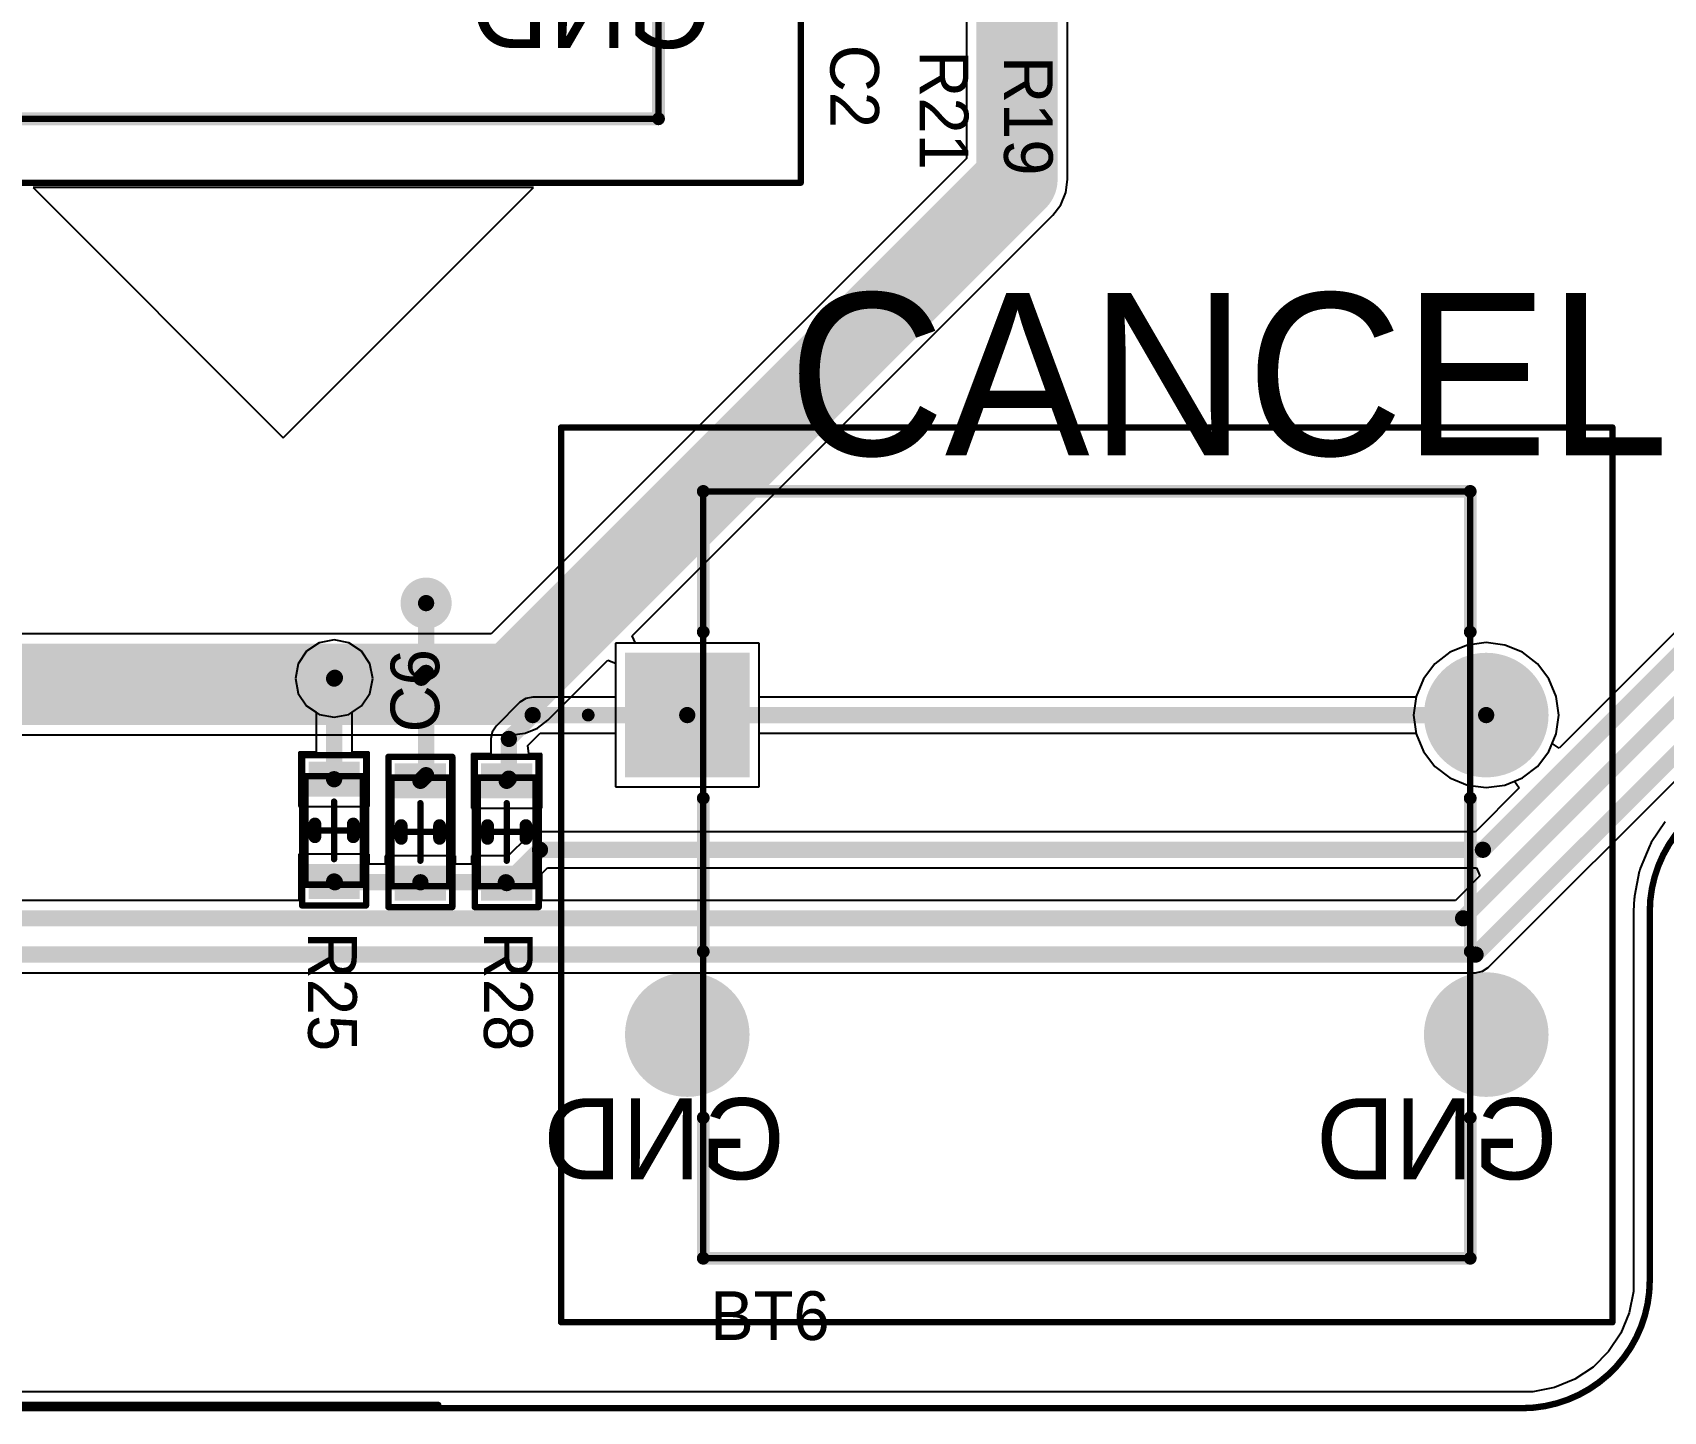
# Model space of a CAD drawing. Header units: millimetres. Extents: x 307 to 423, y 231 to 400.
# Drawn here: x 369.8 to 395.32, y 230.65 to 252.22 of the extents above; entities that cross this region are included whole.
import ezdxf

# ---------------------------------------------------------------- set-up
doc = ezdxf.new("R2010")
doc.units = ezdxf.units.MM
for name, color, linetype in [('BottomLayer', 5, 'Continuous'), ('BottomOverlay', 54, 'Continuous'), ('BottomSolder', 6, 'Continuous'), ('Mechanical1', 6, 'Continuous'), ('Mechanical15', 56, 'Continuous'), ('Mechanical20', 56, 'Continuous'), ('Mechanical8', 56, 'Continuous'), ('MidLayer1', 16, 'Continuous'), ('MidLayer2', 76, 'Continuous'), ('MultiLayer', 9, 'Continuous'), ('PadHoleLayer', 156, 'Continuous'), ('TopLayer', 1, 'Continuous'), ('TopOverlay', 2, 'Continuous'), ('TopPaste', 8, 'Continuous'), ('TopSolder', 216, 'Continuous'), ('ViaHoleLayer', 16, 'Continuous')]:
    doc.layers.add(name, color=color, linetype=linetype)

# ---------------------------------------------------------------- blocks, each defined once
blk = doc.blocks.new('CC_NM_0603_455')
at = {"layer": 'Mechanical15', "const_width": 0.1}
for points in [[(-1.175, -0.5), (-1.175, 0.5)], [(1.175, 0.5), (-1.175, 0.5)], [(1.175, -0.5), (1.175, 0.5)], [(0, -0.45), (0, 0.45)], [(0.45, 0), (-0.45, 0)], [(1.175, -0.5), (-1.175, -0.5)]]:
    blk.add_lwpolyline(points, dxfattribs=at)
at = {"layer": 'Mechanical15', "const_width": 0.05}
for points in [[(-1.2, 0.5, 1), (-1.15, 0.5, 1)], [(-1.2, 0.5, 1), (-1.15, 0.5, 1)], [(1.15, 0.5, 1), (1.2, 0.5, 1)], [(1.15, 0.5, 1), (1.2, 0.5, 1)], [(-0.025, 0.45, 1), (0.025, 0.45, 1)], [(-0.475, 0, 1), (-0.425, 0, 1)], [(0.425, 0, 1), (0.475, 0, 1)], [(-1.2, -0.5, 1), (-1.15, -0.5, 1)], [(-1.2, -0.5, 1), (-1.15, -0.5, 1)], [(-0.025, -0.45, 1), (0.025, -0.45, 1)], [(1.15, -0.5, 1), (1.2, -0.5, 1)], [(1.15, -0.5, 1), (1.2, -0.5, 1)]]:
    blk.add_lwpolyline(points, format="xyb", close=True, dxfattribs=at)
at = {"layer": 'Mechanical8', "const_width": 0.1}
for points in [[(-0.85, -0.45), (-0.85, 0.45)], [(0.85, 0.45), (-0.85, 0.45)], [(0.85, -0.45), (0.85, 0.45)], [(0.85, -0.45), (-0.85, -0.45)]]:
    blk.add_lwpolyline(points, dxfattribs=at)
at = {"layer": 'Mechanical8', "const_width": 0.05}
for points in [[(-0.875, 0.45, 1), (-0.825, 0.45, 1)], [(-0.875, 0.45, 1), (-0.825, 0.45, 1)], [(0.825, 0.45, 1), (0.875, 0.45, 1)], [(0.825, 0.45, 1), (0.875, 0.45, 1)], [(-0.875, -0.45, 1), (-0.825, -0.45, 1)], [(-0.875, -0.45, 1), (-0.825, -0.45, 1)], [(0.825, -0.45, 1), (0.875, -0.45, 1)], [(0.825, -0.45, 1), (0.875, -0.45, 1)]]:
    blk.add_lwpolyline(points, format="xyb", close=True, dxfattribs=at)
at = {"layer": 'TopLayer'}
for points in [[(-0.525, -0.4), (-0.525, 0.4), (-1.075, -0.4), (-1.075, 0.4)], [(1.075, -0.4), (1.075, 0.4), (0.525, -0.4), (0.525, 0.4)]]:
    blk.add_solid(points, dxfattribs=at)
at = {"layer": 'TopOverlay', "const_width": 0.2}
for points in [[(0.1, 0.3), (-0.1, 0.3)], [(0.1, -0.3), (-0.1, -0.3)]]:
    blk.add_lwpolyline(points, dxfattribs=at)
at = {"layer": 'TopOverlay', "const_width": 0.1}
for points in [[(-0.15, 0.3, 1), (-0.05, 0.3, 1)], [(0.05, 0.3, 1), (0.15, 0.3, 1)], [(-0.15, -0.3, 1), (-0.05, -0.3, 1)], [(0.05, -0.3, 1), (0.15, -0.3, 1)]]:
    blk.add_lwpolyline(points, format="xyb", close=True, dxfattribs=at)
at = {"layer": 'TopPaste'}
for points in [[(-0.525, -0.4), (-0.525, 0.4), (-1.075, -0.4), (-1.075, 0.4)], [(1.075, -0.4), (1.075, 0.4), (0.525, -0.4), (0.525, 0.4)]]:
    blk.add_solid(points, dxfattribs=at)
at = {"layer": 'TopSolder'}
for points in [[(-0.525, -0.4), (-0.525, 0.4), (-1.075, -0.4), (-1.075, 0.4)], [(1.075, -0.4), (1.075, 0.4), (0.525, -0.4), (0.525, 0.4)]]:
    blk.add_solid(points, dxfattribs=at)
blk = doc.blocks.new('CC_NM_0603_461')
at = {"layer": 'Mechanical15', "const_width": 0.1}
for points in [[(-1.175, -0.5), (-1.175, 0.5)], [(1.175, 0.5), (-1.175, 0.5)], [(1.175, -0.5), (1.175, 0.5)], [(0, -0.45), (0, 0.45)], [(0.45, 0), (-0.45, 0)], [(1.175, -0.5), (-1.175, -0.5)]]:
    blk.add_lwpolyline(points, dxfattribs=at)
at = {"layer": 'Mechanical15', "const_width": 0.05}
for points in [[(-1.2, 0.5, 1), (-1.15, 0.5, 1)], [(-1.2, 0.5, 1), (-1.15, 0.5, 1)], [(1.15, 0.5, 1), (1.2, 0.5, 1)], [(1.15, 0.5, 1), (1.2, 0.5, 1)], [(-0.025, 0.45, 1), (0.025, 0.45, 1)], [(-0.475, 0, 1), (-0.425, 0, 1)], [(0.425, 0, 1), (0.475, 0, 1)], [(-1.2, -0.5, 1), (-1.15, -0.5, 1)], [(-1.2, -0.5, 1), (-1.15, -0.5, 1)], [(-0.025, -0.45, 1), (0.025, -0.45, 1)], [(1.15, -0.5, 1), (1.2, -0.5, 1)], [(1.15, -0.5, 1), (1.2, -0.5, 1)]]:
    blk.add_lwpolyline(points, format="xyb", close=True, dxfattribs=at)
at = {"layer": 'Mechanical8', "const_width": 0.1}
for points in [[(-0.85, -0.45), (-0.85, 0.45)], [(0.85, 0.45), (-0.85, 0.45)], [(0.85, -0.45), (0.85, 0.45)], [(0.85, -0.45), (-0.85, -0.45)]]:
    blk.add_lwpolyline(points, dxfattribs=at)
at = {"layer": 'Mechanical8', "const_width": 0.05}
for points in [[(-0.875, 0.45, 1), (-0.825, 0.45, 1)], [(-0.875, 0.45, 1), (-0.825, 0.45, 1)], [(0.825, 0.45, 1), (0.875, 0.45, 1)], [(0.825, 0.45, 1), (0.875, 0.45, 1)], [(-0.875, -0.45, 1), (-0.825, -0.45, 1)], [(-0.875, -0.45, 1), (-0.825, -0.45, 1)], [(0.825, -0.45, 1), (0.875, -0.45, 1)], [(0.825, -0.45, 1), (0.875, -0.45, 1)]]:
    blk.add_lwpolyline(points, format="xyb", close=True, dxfattribs=at)
at = {"layer": 'TopLayer'}
for points in [[(-0.525, -0.4), (-0.525, 0.4), (-1.075, -0.4), (-1.075, 0.4)], [(1.075, -0.4), (1.075, 0.4), (0.525, -0.4), (0.525, 0.4)]]:
    blk.add_solid(points, dxfattribs=at)
at = {"layer": 'TopOverlay', "const_width": 0.2}
for points in [[(0.1, 0.3), (-0.1, 0.3)], [(0.1, -0.3), (-0.1, -0.3)]]:
    blk.add_lwpolyline(points, dxfattribs=at)
at = {"layer": 'TopOverlay', "const_width": 0.1}
for points in [[(-0.15, 0.3, 1), (-0.05, 0.3, 1)], [(0.05, 0.3, 1), (0.15, 0.3, 1)], [(-0.15, -0.3, 1), (-0.05, -0.3, 1)], [(0.05, -0.3, 1), (0.15, -0.3, 1)]]:
    blk.add_lwpolyline(points, format="xyb", close=True, dxfattribs=at)
at = {"layer": 'TopPaste'}
for points in [[(-0.525, -0.4), (-0.525, 0.4), (-1.075, -0.4), (-1.075, 0.4)], [(1.075, -0.4), (1.075, 0.4), (0.525, -0.4), (0.525, 0.4)]]:
    blk.add_solid(points, dxfattribs=at)
at = {"layer": 'TopSolder'}
for points in [[(-0.525, -0.4), (-0.525, 0.4), (-1.075, -0.4), (-1.075, 0.4)], [(1.075, -0.4), (1.075, 0.4), (0.525, -0.4), (0.525, 0.4)]]:
    blk.add_solid(points, dxfattribs=at)
blk = doc.blocks.new('CC_NM_0603_464')
at = {"layer": 'Mechanical15', "const_width": 0.1}
for points in [[(-1.175, 0.5), (1.175, 0.5)], [(-1.175, 0.5), (-1.175, -0.5)], [(1.175, 0.5), (1.175, -0.5)], [(0, 0.45), (0, -0.45)], [(-0.45, 0), (0.45, 0)], [(-1.175, -0.5), (1.175, -0.5)]]:
    blk.add_lwpolyline(points, dxfattribs=at)
at = {"layer": 'Mechanical15', "const_width": 0.05}
for points in [[(-1.2, 0.5, 1), (-1.15, 0.5, 1)], [(-1.2, 0.5, 1), (-1.15, 0.5, 1)], [(1.15, 0.5, 1), (1.2, 0.5, 1)], [(1.15, 0.5, 1), (1.2, 0.5, 1)], [(-0.025, 0.45, 1), (0.025, 0.45, 1)], [(-0.475, 0, 1), (-0.425, 0, 1)], [(0.425, 0, 1), (0.475, 0, 1)], [(-1.2, -0.5, 1), (-1.15, -0.5, 1)], [(-1.2, -0.5, 1), (-1.15, -0.5, 1)], [(-0.025, -0.45, 1), (0.025, -0.45, 1)], [(1.15, -0.5, 1), (1.2, -0.5, 1)], [(1.15, -0.5, 1), (1.2, -0.5, 1)]]:
    blk.add_lwpolyline(points, format="xyb", close=True, dxfattribs=at)
at = {"layer": 'Mechanical8', "const_width": 0.1}
for points in [[(-0.85, 0.45), (0.85, 0.45)], [(-0.85, 0.45), (-0.85, -0.45)], [(0.85, 0.45), (0.85, -0.45)], [(-0.85, -0.45), (0.85, -0.45)]]:
    blk.add_lwpolyline(points, dxfattribs=at)
at = {"layer": 'Mechanical8', "const_width": 0.05}
for points in [[(-0.875, 0.45, 1), (-0.825, 0.45, 1)], [(-0.875, 0.45, 1), (-0.825, 0.45, 1)], [(0.825, 0.45, 1), (0.875, 0.45, 1)], [(0.825, 0.45, 1), (0.875, 0.45, 1)], [(-0.875, -0.45, 1), (-0.825, -0.45, 1)], [(-0.875, -0.45, 1), (-0.825, -0.45, 1)], [(0.825, -0.45, 1), (0.875, -0.45, 1)], [(0.825, -0.45, 1), (0.875, -0.45, 1)]]:
    blk.add_lwpolyline(points, format="xyb", close=True, dxfattribs=at)
at = {"layer": 'TopLayer'}
for points in [[(-0.525, -0.4), (-0.525, 0.4), (-1.075, -0.4), (-1.075, 0.4)], [(1.075, -0.4), (1.075, 0.4), (0.525, -0.4), (0.525, 0.4)]]:
    blk.add_solid(points, dxfattribs=at)
at = {"layer": 'TopOverlay', "const_width": 0.2}
for points in [[(-0.1, 0.3), (0.1, 0.3)], [(-0.1, -0.3), (0.1, -0.3)]]:
    blk.add_lwpolyline(points, dxfattribs=at)
at = {"layer": 'TopOverlay', "const_width": 0.1}
for points in [[(-0.15, 0.3, 1), (-0.05, 0.3, 1)], [(0.05, 0.3, 1), (0.15, 0.3, 1)], [(-0.15, -0.3, 1), (-0.05, -0.3, 1)], [(0.05, -0.3, 1), (0.15, -0.3, 1)]]:
    blk.add_lwpolyline(points, format="xyb", close=True, dxfattribs=at)
at = {"layer": 'TopPaste'}
for points in [[(-0.525, -0.4), (-0.525, 0.4), (-1.075, -0.4), (-1.075, 0.4)], [(1.075, -0.4), (1.075, 0.4), (0.525, -0.4), (0.525, 0.4)]]:
    blk.add_solid(points, dxfattribs=at)
at = {"layer": 'TopSolder'}
for points in [[(-0.525, -0.4), (-0.525, 0.4), (-1.075, -0.4), (-1.075, 0.4)], [(1.075, -0.4), (1.075, 0.4), (0.525, -0.4), (0.525, 0.4)]]:
    blk.add_solid(points, dxfattribs=at)
blk = doc.blocks.new('TS14121260BK260SCRD_475')
at = {"layer": 'BottomLayer', "const_width": 0.975}
for points in [[(12.013, 0, 1), (12.988, 0, 1)], [(-0.487, -5, 1), (0.487, -5, 1)], [(12.013, -5, 1), (12.988, -5, 1)]]:
    blk.add_lwpolyline(points, format="xyb", close=True, dxfattribs=at)
at = {"layer": 'BottomLayer'}
blk.add_solid([(-0.975, -0.975), (0.975, -0.975), (-0.975, 0.975), (0.975, 0.975)], dxfattribs=at)
at = {"layer": 'BottomSolder', "const_width": 0.975}
for points in [[(12.013, 0, 1), (12.988, 0, 1)], [(-0.487, -5, 1), (0.487, -5, 1)], [(12.013, -5, 1), (12.988, -5, 1)]]:
    blk.add_lwpolyline(points, format="xyb", close=True, dxfattribs=at)
at = {"layer": 'BottomSolder'}
blk.add_solid([(-0.975, -0.975), (0.975, -0.975), (-0.975, 0.975), (0.975, 0.975)], dxfattribs=at)
at = {"layer": 'Mechanical15', "const_width": 0.1}
for points in [[(0.25, -8.5), (0.25, 3.5)], [(0.25, 3.5), (12.25, 3.5)], [(12.25, -8.5), (12.25, 3.5)], [(0.25, -8.5), (12.25, -8.5)]]:
    blk.add_lwpolyline(points, dxfattribs=at)
at = {"layer": 'Mechanical15', "const_width": 0.05}
for points in [[(0.225, 3.5, 1), (0.275, 3.5, 1)], [(0.225, 3.5, 1), (0.275, 3.5, 1)], [(12.225, 3.5, 1), (12.275, 3.5, 1)], [(12.225, 3.5, 1), (12.275, 3.5, 1)], [(0.225, -8.5, 1), (0.275, -8.5, 1)], [(0.225, -8.5, 1), (0.275, -8.5, 1)], [(12.225, -8.5, 1), (12.275, -8.5, 1)], [(12.225, -8.5, 1), (12.275, -8.5, 1)]]:
    blk.add_lwpolyline(points, format="xyb", close=True, dxfattribs=at)
at = {"layer": 'Mechanical20', "const_width": 0.1}
for points in [[(-1.975, -9.5), (-1.975, 4.5)], [(-1.975, 4.5), (14.475, 4.5)], [(14.475, -9.5), (14.475, 4.5)], [(-1.975, -9.5), (14.475, -9.5)]]:
    blk.add_lwpolyline(points, dxfattribs=at)
at = {"layer": 'Mechanical20', "const_width": 0.05}
for points in [[(-2, 4.5, 1), (-1.95, 4.5, 1)], [(-2, 4.5, 1), (-1.95, 4.5, 1)], [(14.45, 4.5, 1), (14.5, 4.5, 1)], [(14.45, 4.5, 1), (14.5, 4.5, 1)], [(-2, -9.5, 1), (-1.95, -9.5, 1)], [(-2, -9.5, 1), (-1.95, -9.5, 1)], [(14.45, -9.5, 1), (14.5, -9.5, 1)], [(14.45, -9.5, 1), (14.5, -9.5, 1)]]:
    blk.add_lwpolyline(points, format="xyb", close=True, dxfattribs=at)
at = {"layer": 'MidLayer1', "const_width": 0.975}
for points in [[(12.013, 0, 1), (12.988, 0, 1)], [(-0.487, -5, 1), (0.487, -5, 1)], [(12.013, -5, 1), (12.988, -5, 1)]]:
    blk.add_lwpolyline(points, format="xyb", close=True, dxfattribs=at)
at = {"layer": 'MidLayer1'}
blk.add_solid([(-0.975, -0.975), (0.975, -0.975), (-0.975, 0.975), (0.975, 0.975)], dxfattribs=at)
at = {"layer": 'MidLayer2', "const_width": 0.975}
for points in [[(12.013, 0, 1), (12.988, 0, 1)], [(-0.487, -5, 1), (0.487, -5, 1)], [(12.013, -5, 1), (12.988, -5, 1)]]:
    blk.add_lwpolyline(points, format="xyb", close=True, dxfattribs=at)
at = {"layer": 'MidLayer2'}
blk.add_solid([(-0.975, -0.975), (0.975, -0.975), (-0.975, 0.975), (0.975, 0.975)], dxfattribs=at)
at = {"layer": 'MultiLayer', "const_width": 0.975}
for points in [[(12.013, 0, 1), (12.988, 0, 1)], [(-0.487, -5, 1), (0.487, -5, 1)], [(12.013, -5, 1), (12.988, -5, 1)]]:
    blk.add_lwpolyline(points, format="xyb", close=True, dxfattribs=at)
at = {"layer": 'MultiLayer'}
blk.add_solid([(-0.975, -0.975), (0.975, -0.975), (-0.975, 0.975), (0.975, 0.975)], dxfattribs=at)
at = {"layer": 'PadHoleLayer', "const_width": 0.65}
for points in [[(-0.325, 0, 1), (0.325, 0, 1)], [(12.175, 0, 1), (12.825, 0, 1)], [(-0.325, -5, 1), (0.325, -5, 1)], [(12.175, -5, 1), (12.825, -5, 1)]]:
    blk.add_lwpolyline(points, format="xyb", close=True, dxfattribs=at)
at = {"layer": 'TopLayer', "const_width": 0.975}
for points in [[(12.013, 0, 1), (12.988, 0, 1)], [(-0.487, -5, 1), (0.487, -5, 1)], [(12.013, -5, 1), (12.988, -5, 1)]]:
    blk.add_lwpolyline(points, format="xyb", close=True, dxfattribs=at)
at = {"layer": 'TopLayer'}
blk.add_solid([(-0.975, -0.975), (0.975, -0.975), (-0.975, 0.975), (0.975, 0.975)], dxfattribs=at)
at = {"layer": 'TopOverlay', "const_width": 0.2}
for points in [[(0.25, 1.3), (0.25, 3.5)], [(0.25, 3.5), (12.25, 3.5)], [(12.25, 1.3), (12.25, 3.5)], [(0.25, -3.7), (0.25, -1.3)], [(12.25, -3.7), (12.25, -1.3)], [(0.25, -8.5), (0.25, -6.3)], [(12.25, -8.5), (12.25, -6.3)], [(0.25, -8.5), (12.25, -8.5)]]:
    blk.add_lwpolyline(points, dxfattribs=at)
at = {"layer": 'TopOverlay'}
for points, const_width in [([(0.2, 3.5, 1), (0.3, 3.5, 1)], 0.1), ([(0.2, 3.5, 1), (0.3, 3.5, 1)], 0.1), ([(12.2, 3.5, 1), (12.3, 3.5, 1)], 0.1), ([(12.2, 3.5, 1), (12.3, 3.5, 1)], 0.1), ([(0.2, 1.3, 1), (0.3, 1.3, 1)], 0.1), ([(12.2, 1.3, 1), (12.3, 1.3, 1)], 0.1), ([(-1.625, 0, 1), (-1.575, 0, 1)], 0.05), ([(-1.625, 0, 1), (-1.575, 0, 1)], 0.05), ([(-1.525, 0, 1), (-1.475, 0, 1)], 0.05), ([(-1.525, 0, 1), (-1.475, 0, 1)], 0.05), ([(0.2, -1.3, 1), (0.3, -1.3, 1)], 0.1), ([(12.2, -1.3, 1), (12.3, -1.3, 1)], 0.1), ([(0.2, -3.7, 1), (0.3, -3.7, 1)], 0.1), ([(12.2, -3.7, 1), (12.3, -3.7, 1)], 0.1), ([(0.2, -6.3, 1), (0.3, -6.3, 1)], 0.1), ([(12.2, -6.3, 1), (12.3, -6.3, 1)], 0.1), ([(0.2, -8.5, 1), (0.3, -8.5, 1)], 0.1), ([(0.2, -8.5, 1), (0.3, -8.5, 1)], 0.1), ([(12.2, -8.5, 1), (12.3, -8.5, 1)], 0.1), ([(12.2, -8.5, 1), (12.3, -8.5, 1)], 0.1)]:
    blk.add_lwpolyline(points, format="xyb", close=True, dxfattribs=dict(at, const_width=const_width))
at = {"layer": 'TopOverlay', "const_width": 0.1}
for points in [[(-1.6, 0, -1), (-1.5, 0)], [(-1.5, 0, -1), (-1.6, 0)]]:
    blk.add_lwpolyline(points, format="xyb", dxfattribs=at)
at = {"layer": 'TopSolder', "const_width": 0.975}
for points in [[(12.013, 0, 1), (12.988, 0, 1)], [(-0.487, -5, 1), (0.487, -5, 1)], [(12.013, -5, 1), (12.988, -5, 1)]]:
    blk.add_lwpolyline(points, format="xyb", close=True, dxfattribs=at)
at = {"layer": 'TopSolder'}
blk.add_solid([(-0.975, -0.975), (0.975, -0.975), (-0.975, 0.975), (0.975, 0.975)], dxfattribs=at)
blk = doc.blocks.new('TS14121260BK260SCRD_479')
at = {"layer": 'BottomLayer', "const_width": 0.975}
for points in [[(12.013, 0, 1), (12.988, 0, 1)], [(-0.487, -5, 1), (0.487, -5, 1)], [(12.013, -5, 1), (12.988, -5, 1)]]:
    blk.add_lwpolyline(points, format="xyb", close=True, dxfattribs=at)
at = {"layer": 'BottomLayer'}
blk.add_solid([(-0.975, -0.975), (0.975, -0.975), (-0.975, 0.975), (0.975, 0.975)], dxfattribs=at)
at = {"layer": 'BottomSolder', "const_width": 0.975}
for points in [[(12.013, 0, 1), (12.988, 0, 1)], [(-0.487, -5, 1), (0.487, -5, 1)], [(12.013, -5, 1), (12.988, -5, 1)]]:
    blk.add_lwpolyline(points, format="xyb", close=True, dxfattribs=at)
at = {"layer": 'BottomSolder'}
blk.add_solid([(-0.975, -0.975), (0.975, -0.975), (-0.975, 0.975), (0.975, 0.975)], dxfattribs=at)
at = {"layer": 'Mechanical15', "const_width": 0.1}
for points in [[(0.25, -8.5), (0.25, 3.5)], [(0.25, 3.5), (12.25, 3.5)], [(12.25, -8.5), (12.25, 3.5)], [(0.25, -8.5), (12.25, -8.5)]]:
    blk.add_lwpolyline(points, dxfattribs=at)
at = {"layer": 'Mechanical15', "const_width": 0.05}
for points in [[(0.225, 3.5, 1), (0.275, 3.5, 1)], [(0.225, 3.5, 1), (0.275, 3.5, 1)], [(12.225, 3.5, 1), (12.275, 3.5, 1)], [(12.225, 3.5, 1), (12.275, 3.5, 1)], [(0.225, -8.5, 1), (0.275, -8.5, 1)], [(0.225, -8.5, 1), (0.275, -8.5, 1)], [(12.225, -8.5, 1), (12.275, -8.5, 1)], [(12.225, -8.5, 1), (12.275, -8.5, 1)]]:
    blk.add_lwpolyline(points, format="xyb", close=True, dxfattribs=at)
at = {"layer": 'Mechanical20', "const_width": 0.1}
for points in [[(-1.975, -9.5), (-1.975, 4.5)], [(-1.975, 4.5), (14.475, 4.5)], [(14.475, -9.5), (14.475, 4.5)], [(-1.975, -9.5), (14.475, -9.5)]]:
    blk.add_lwpolyline(points, dxfattribs=at)
at = {"layer": 'Mechanical20', "const_width": 0.05}
for points in [[(-2, 4.5, 1), (-1.95, 4.5, 1)], [(-2, 4.5, 1), (-1.95, 4.5, 1)], [(14.45, 4.5, 1), (14.5, 4.5, 1)], [(14.45, 4.5, 1), (14.5, 4.5, 1)], [(-2, -9.5, 1), (-1.95, -9.5, 1)], [(-2, -9.5, 1), (-1.95, -9.5, 1)], [(14.45, -9.5, 1), (14.5, -9.5, 1)], [(14.45, -9.5, 1), (14.5, -9.5, 1)]]:
    blk.add_lwpolyline(points, format="xyb", close=True, dxfattribs=at)
at = {"layer": 'MidLayer1', "const_width": 0.975}
for points in [[(12.013, 0, 1), (12.988, 0, 1)], [(-0.487, -5, 1), (0.487, -5, 1)], [(12.013, -5, 1), (12.988, -5, 1)]]:
    blk.add_lwpolyline(points, format="xyb", close=True, dxfattribs=at)
at = {"layer": 'MidLayer1'}
blk.add_solid([(-0.975, -0.975), (0.975, -0.975), (-0.975, 0.975), (0.975, 0.975)], dxfattribs=at)
at = {"layer": 'MidLayer2', "const_width": 0.975}
for points in [[(12.013, 0, 1), (12.988, 0, 1)], [(-0.487, -5, 1), (0.487, -5, 1)], [(12.013, -5, 1), (12.988, -5, 1)]]:
    blk.add_lwpolyline(points, format="xyb", close=True, dxfattribs=at)
at = {"layer": 'MidLayer2'}
blk.add_solid([(-0.975, -0.975), (0.975, -0.975), (-0.975, 0.975), (0.975, 0.975)], dxfattribs=at)
at = {"layer": 'MultiLayer', "const_width": 0.975}
for points in [[(12.013, 0, 1), (12.988, 0, 1)], [(-0.487, -5, 1), (0.487, -5, 1)], [(12.013, -5, 1), (12.988, -5, 1)]]:
    blk.add_lwpolyline(points, format="xyb", close=True, dxfattribs=at)
at = {"layer": 'MultiLayer'}
blk.add_solid([(-0.975, -0.975), (0.975, -0.975), (-0.975, 0.975), (0.975, 0.975)], dxfattribs=at)
at = {"layer": 'PadHoleLayer', "const_width": 0.65}
for points in [[(-0.325, 0, 1), (0.325, 0, 1)], [(12.175, 0, 1), (12.825, 0, 1)], [(-0.325, -5, 1), (0.325, -5, 1)], [(12.175, -5, 1), (12.825, -5, 1)]]:
    blk.add_lwpolyline(points, format="xyb", close=True, dxfattribs=at)
at = {"layer": 'TopLayer', "const_width": 0.975}
for points in [[(12.013, 0, 1), (12.988, 0, 1)], [(-0.487, -5, 1), (0.487, -5, 1)], [(12.013, -5, 1), (12.988, -5, 1)]]:
    blk.add_lwpolyline(points, format="xyb", close=True, dxfattribs=at)
at = {"layer": 'TopLayer'}
blk.add_solid([(-0.975, -0.975), (0.975, -0.975), (-0.975, 0.975), (0.975, 0.975)], dxfattribs=at)
at = {"layer": 'TopOverlay', "const_width": 0.2}
for points in [[(0.25, 1.3), (0.25, 3.5)], [(0.25, 3.5), (12.25, 3.5)], [(12.25, 1.3), (12.25, 3.5)], [(0.25, -3.7), (0.25, -1.3)], [(12.25, -3.7), (12.25, -1.3)], [(0.25, -8.5), (0.25, -6.3)], [(12.25, -8.5), (12.25, -6.3)], [(0.25, -8.5), (12.25, -8.5)]]:
    blk.add_lwpolyline(points, dxfattribs=at)
at = {"layer": 'TopOverlay'}
for points, const_width in [([(0.2, 3.5, 1), (0.3, 3.5, 1)], 0.1), ([(0.2, 3.5, 1), (0.3, 3.5, 1)], 0.1), ([(12.2, 3.5, 1), (12.3, 3.5, 1)], 0.1), ([(12.2, 3.5, 1), (12.3, 3.5, 1)], 0.1), ([(0.2, 1.3, 1), (0.3, 1.3, 1)], 0.1), ([(12.2, 1.3, 1), (12.3, 1.3, 1)], 0.1), ([(-1.625, 0, 1), (-1.575, 0, 1)], 0.05), ([(-1.625, 0, 1), (-1.575, 0, 1)], 0.05), ([(-1.525, 0, 1), (-1.475, 0, 1)], 0.05), ([(-1.525, 0, 1), (-1.475, 0, 1)], 0.05), ([(0.2, -1.3, 1), (0.3, -1.3, 1)], 0.1), ([(12.2, -1.3, 1), (12.3, -1.3, 1)], 0.1), ([(0.2, -3.7, 1), (0.3, -3.7, 1)], 0.1), ([(12.2, -3.7, 1), (12.3, -3.7, 1)], 0.1), ([(0.2, -6.3, 1), (0.3, -6.3, 1)], 0.1), ([(12.2, -6.3, 1), (12.3, -6.3, 1)], 0.1), ([(0.2, -8.5, 1), (0.3, -8.5, 1)], 0.1), ([(0.2, -8.5, 1), (0.3, -8.5, 1)], 0.1), ([(12.2, -8.5, 1), (12.3, -8.5, 1)], 0.1), ([(12.2, -8.5, 1), (12.3, -8.5, 1)], 0.1)]:
    blk.add_lwpolyline(points, format="xyb", close=True, dxfattribs=dict(at, const_width=const_width))
at = {"layer": 'TopOverlay', "const_width": 0.1}
for points in [[(-1.6, 0, -1), (-1.5, 0)], [(-1.5, 0, -1), (-1.6, 0)]]:
    blk.add_lwpolyline(points, format="xyb", dxfattribs=at)
at = {"layer": 'TopSolder', "const_width": 0.975}
for points in [[(12.013, 0, 1), (12.988, 0, 1)], [(-0.487, -5, 1), (0.487, -5, 1)], [(12.013, -5, 1), (12.988, -5, 1)]]:
    blk.add_lwpolyline(points, format="xyb", close=True, dxfattribs=at)
at = {"layer": 'TopSolder'}
blk.add_solid([(-0.975, -0.975), (0.975, -0.975), (-0.975, 0.975), (0.975, 0.975)], dxfattribs=at)

msp = doc.modelspace()

# ---------------------------------------------------------------- linework, layer by layer
at = {"layer": 'BottomLayer'}
for p, q in [((384.412, 257.769), (384.412, 250.252)), ((385.996, 249.924), (385.996, 257.441)), ((384.412, 250.252), (376.977, 242.816)), ((385.969, 249.719), (385.996, 249.924)), ((385.89, 249.528), (385.969, 249.719)), ((379.184, 242.784), (385.764, 249.364)), ((385.764, 249.364), (385.89, 249.528)), ((376.977, 242.816), (366.685, 242.816)), ((379.233, 242.667), (379.184, 242.784)), ((381.17, 242.667), (379.233, 242.667)), ((381.17, 240.417), (381.17, 242.667)), ((392.545, 242.677), (392.251, 242.638)), ((392.838, 242.638), (392.545, 242.677)), ((377.865, 241.465), (378.802, 242.402)), ((378.802, 242.402), (378.92, 242.354)), ((391.977, 242.524), (391.742, 242.344)), ((392.251, 242.638), (391.977, 242.524)), ((393.112, 242.524), (392.838, 242.638)), ((393.347, 242.344), (393.112, 242.524)), ((378.92, 242.354), (378.92, 240.417)), ((391.742, 242.344), (391.562, 242.109)), ((393.527, 242.109), (393.347, 242.344)), ((391.562, 242.109), (391.449, 241.835)), ((393.641, 241.835), (393.527, 242.109)), ((391.449, 241.835), (391.41, 241.542)), ((393.679, 241.542), (393.641, 241.835)), ((377.701, 241.339), (377.865, 241.465)), ((391.41, 241.542), (391.449, 241.248)), ((393.641, 241.248), (393.679, 241.542)), ((366.357, 241.233), (377.305, 241.233)), ((377.305, 241.233), (377.51, 241.26)), ((377.51, 241.26), (377.701, 241.339)), ((391.449, 241.248), (391.562, 240.974)), ((393.527, 240.974), (393.641, 241.248)), ((391.562, 240.974), (391.742, 240.739)), ((393.347, 240.739), (393.527, 240.974)), ((391.742, 240.739), (391.977, 240.559)), ((393.112, 240.559), (393.347, 240.739)), ((378.92, 240.417), (381.17, 240.417)), ((391.977, 240.559), (392.251, 240.446)), ((392.251, 240.446), (392.545, 240.407)), ((392.545, 240.407), (392.838, 240.446)), ((392.838, 240.446), (393.112, 240.559)), ((395.346, 239.873), (395.128, 239.547)), ((395.104, 239.503), (394.954, 239.141)), ((395.118, 239.524), (395.104, 239.503)), ((395.128, 239.547), (395.118, 239.524)), ((394.94, 239.093), (394.863, 238.709)), ((394.949, 239.116), (394.94, 239.093)), ((394.954, 239.141), (394.949, 239.116)), ((394.859, 238.671), (394.849, 238.475)), ((394.863, 238.69), (394.859, 238.671)), ((394.863, 238.709), (394.863, 238.69)), ((394.849, 238.475), (394.85, 238.469)), ((394.85, 238.469), (394.849, 238.463)), ((394.849, 238.463), (394.849, 232.696)), ((394.849, 232.524), (394.782, 232.187)), ((394.849, 232.696), (394.849, 232.524)), ((394.782, 232.187), (394.65, 231.869)), ((394.65, 231.869), (394.459, 231.583)), ((394.459, 231.583), (394.216, 231.34)), ((394.216, 231.34), (393.93, 231.149)), ((376.269, 230.951), (340.728, 230.951)), ((393.104, 230.951), (376.269, 230.951)), ((393.275, 230.951), (393.104, 230.951)), ((393.613, 231.018), (393.275, 230.951)), ((393.93, 231.149), (393.613, 231.018))]:
    msp.add_line(p, q, dxfattribs=at)
at = {"layer": 'BottomLayer', "const_width": 1.27}
for points in [[(385.204, 249.924), (385.204, 257.769)], [(377.305, 242.024), (385.204, 249.924)], [(366.357, 242.024), (377.305, 242.024)]]:
    msp.add_lwpolyline(points, dxfattribs=at)
at = {"layer": 'BottomLayer'}
for points, const_width in [([(384.887, 249.924, 1), (385.522, 249.924, 1)], 0.635), ([(384.887, 249.924, 1), (385.522, 249.924, 1)], 0.635), ([(375.759, 243.294, 1), (376.159, 243.294, 1)], 0.4), ([(376.987, 242.024, 1), (377.622, 242.024, 1)], 0.635), ([(376.987, 242.024, 1), (377.622, 242.024, 1)], 0.635), ([(374.297, 242.113, 1), (374.741, 242.113, 1)], 0.445)]:
    msp.add_lwpolyline(points, format="xyb", close=True, dxfattribs=dict(at, const_width=const_width))
at = {"layer": 'Mechanical1', "const_width": 0.1}
for points in [[(395.104, 238.463, -0.414214), (397.104, 240.463)], [(395.104, 232.696, -0.414214), (393.104, 230.696)]]:
    msp.add_lwpolyline(points, format="xyb", dxfattribs=at)
for points in [[(395.104, 232.696), (395.104, 238.463)], [(340.78, 230.747), (376.148, 230.747)], [(340.9, 230.696), (376.269, 230.696)], [(376.269, 230.696), (393.104, 230.696)]]:
    msp.add_lwpolyline(points, dxfattribs=at)
at = {"layer": 'Mechanical1', "const_width": 0.05}
for points in [[(395.079, 238.463, 1), (395.129, 238.463, 1)], [(395.079, 238.463, 1), (395.129, 238.463, 1)], [(395.079, 232.696, 1), (395.129, 232.696, 1)], [(395.079, 232.696, 1), (395.129, 232.696, 1)], [(376.123, 230.747, 1), (376.173, 230.747, 1)], [(376.244, 230.696, 1), (376.294, 230.696, 1)], [(376.244, 230.696, 1), (376.294, 230.696, 1)], [(393.079, 230.696, 1), (393.129, 230.696, 1)], [(393.079, 230.696, 1), (393.129, 230.696, 1)]]:
    msp.add_lwpolyline(points, format="xyb", close=True, dxfattribs=at)
at = {"layer": 'MidLayer1'}
for p, q in [((374.287, 242.673), (374.09, 242.542)), ((374.519, 242.719), (374.287, 242.673)), ((374.751, 242.673), (374.519, 242.719)), ((374.948, 242.542), (374.751, 242.673)), ((381.17, 242.667), (378.92, 242.667)), ((378.92, 242.667), (378.92, 240.417)), ((381.17, 240.417), (381.17, 242.667)), ((392.545, 242.677), (392.251, 242.638)), ((392.838, 242.638), (392.545, 242.677)), ((374.09, 242.542), (373.959, 242.345)), ((375.079, 242.345), (374.948, 242.542)), ((391.977, 242.524), (391.742, 242.344)), ((392.251, 242.638), (391.977, 242.524)), ((393.112, 242.524), (392.838, 242.638)), ((393.347, 242.344), (393.112, 242.524)), ((373.959, 242.345), (373.913, 242.113)), ((375.125, 242.113), (375.079, 242.345)), ((391.742, 242.344), (391.562, 242.109)), ((393.527, 242.109), (393.347, 242.344)), ((373.913, 242.113), (373.959, 241.881)), ((375.079, 241.881), (375.125, 242.113)), ((391.562, 242.109), (391.449, 241.835)), ((393.641, 241.835), (393.527, 242.109)), ((373.959, 241.881), (374.09, 241.685)), ((374.09, 241.685), (374.287, 241.553)), ((374.751, 241.553), (374.948, 241.685)), ((374.948, 241.685), (375.079, 241.881)), ((391.449, 241.835), (391.41, 241.542)), ((393.679, 241.542), (393.641, 241.835)), ((374.287, 241.553), (374.519, 241.507)), ((374.519, 241.507), (374.751, 241.553)), ((391.41, 241.542), (391.449, 241.248)), ((393.641, 241.248), (393.679, 241.542)), ((391.449, 241.248), (391.562, 240.974)), ((393.527, 240.974), (393.641, 241.248)), ((391.562, 240.974), (391.742, 240.739)), ((393.347, 240.739), (393.527, 240.974)), ((391.742, 240.739), (391.977, 240.559)), ((393.112, 240.559), (393.347, 240.739)), ((378.92, 240.417), (381.17, 240.417)), ((391.977, 240.559), (392.251, 240.446)), ((392.251, 240.446), (392.545, 240.407)), ((392.545, 240.407), (392.838, 240.446)), ((392.838, 240.446), (393.112, 240.559)), ((395.346, 239.873), (395.128, 239.547)), ((395.104, 239.503), (394.954, 239.141)), ((395.118, 239.524), (395.104, 239.503)), ((395.128, 239.547), (395.118, 239.524)), ((394.94, 239.093), (394.863, 238.709)), ((394.949, 239.116), (394.94, 239.093)), ((394.954, 239.141), (394.949, 239.116)), ((394.859, 238.671), (394.849, 238.475)), ((394.863, 238.69), (394.859, 238.671)), ((394.863, 238.709), (394.863, 238.69)), ((394.849, 238.475), (394.85, 238.469)), ((394.85, 238.469), (394.849, 238.463)), ((394.849, 238.463), (394.849, 232.696)), ((394.849, 232.524), (394.782, 232.187)), ((394.849, 232.696), (394.849, 232.524)), ((394.782, 232.187), (394.65, 231.869)), ((394.65, 231.869), (394.459, 231.583)), ((394.459, 231.583), (394.216, 231.34)), ((394.216, 231.34), (393.93, 231.149)), ((376.269, 230.951), (340.728, 230.951)), ((393.104, 230.951), (376.269, 230.951)), ((393.275, 230.951), (393.104, 230.951)), ((393.613, 231.018), (393.275, 230.951)), ((393.93, 231.149), (393.613, 231.018))]:
    msp.add_line(p, q, dxfattribs=at)
for points, const_width in [([(375.759, 243.294, 1), (376.159, 243.294, 1)], 0.4), ([(374.297, 242.113, 1), (374.741, 242.113, 1)], 0.445)]:
    msp.add_lwpolyline(points, format="xyb", close=True, dxfattribs=dict(at, const_width=const_width))
at = {"layer": 'MidLayer2'}
for points, const_width in [([(375.759, 243.294, 1), (376.159, 243.294, 1)], 0.4), ([(374.297, 242.113, 1), (374.741, 242.113, 1)], 0.445)]:
    msp.add_lwpolyline(points, format="xyb", close=True, dxfattribs=dict(at, const_width=const_width))
at = {"layer": 'MultiLayer'}
for points, const_width in [([(375.759, 243.294, 1), (376.159, 243.294, 1)], 0.4), ([(374.297, 242.113, 1), (374.741, 242.113, 1)], 0.445)]:
    msp.add_lwpolyline(points, format="xyb", close=True, dxfattribs=dict(at, const_width=const_width))
at = {"layer": 'TopLayer'}
for p, q in [((396.257, 243.596), (393.686, 241.025)), ((374.287, 242.673), (374.09, 242.542)), ((374.519, 242.719), (374.287, 242.673)), ((374.751, 242.673), (374.519, 242.719)), ((374.948, 242.542), (374.751, 242.673)), ((381.17, 242.667), (378.92, 242.667)), ((378.92, 242.667), (378.92, 241.824)), ((381.17, 241.824), (381.17, 242.667)), ((392.545, 242.677), (392.251, 242.638)), ((392.838, 242.638), (392.545, 242.677)), ((374.09, 242.542), (373.959, 242.345)), ((375.079, 242.345), (374.948, 242.542)), ((391.977, 242.524), (391.742, 242.344)), ((392.251, 242.638), (391.977, 242.524)), ((393.112, 242.524), (392.838, 242.638)), ((393.347, 242.344), (393.112, 242.524)), ((373.959, 242.345), (373.913, 242.113)), ((375.125, 242.113), (375.079, 242.345)), ((391.742, 242.344), (391.562, 242.109)), ((393.527, 242.109), (393.347, 242.344)), ((373.913, 242.113), (373.959, 241.881)), ((375.079, 241.881), (375.125, 242.113)), ((391.562, 242.109), (391.449, 241.835)), ((392.578, 237.594), (396.929, 241.945)), ((393.641, 241.835), (393.527, 242.109)), ((373.959, 241.881), (374.09, 241.685)), ((374.09, 241.685), (374.237, 241.587)), ((374.801, 241.587), (374.948, 241.685)), ((374.948, 241.685), (375.079, 241.881)), ((377.427, 241.742), (377.054, 241.369)), ((377.519, 241.803), (377.427, 241.742)), ((377.427, 241.742), (377.427, 241.742)), ((377.627, 241.824), (377.519, 241.803)), ((378.92, 241.824), (377.627, 241.824)), ((377.627, 241.824), (377.627, 241.824)), ((391.447, 241.824), (381.17, 241.824)), ((391.449, 241.835), (391.447, 241.824)), ((393.679, 241.542), (393.641, 241.835)), ((374.237, 241.587), (374.237, 240.963)), ((374.801, 240.963), (374.801, 241.587)), ((393.641, 241.248), (393.679, 241.542)), ((376.993, 241.277), (376.972, 241.169)), ((376.972, 241.169), (376.972, 241.169)), ((376.972, 241.169), (376.972, 240.938)), ((377.054, 241.369), (376.993, 241.277)), ((377.549, 241.065), (377.744, 241.259)), ((377.744, 241.259), (378.92, 241.259)), ((378.92, 241.259), (378.92, 240.417)), ((381.17, 240.417), (381.17, 241.259)), ((381.17, 241.259), (391.447, 241.259)), ((391.447, 241.259), (391.449, 241.248)), ((391.449, 241.248), (391.562, 240.974)), ((393.578, 241.097), (393.641, 241.248)), ((374.237, 240.963), (373.969, 240.963)), ((373.969, 240.963), (373.969, 240.113)), ((375.069, 240.963), (374.801, 240.963)), ((375.069, 240.113), (375.069, 240.963)), ((376.972, 240.938), (376.67, 240.938)), ((376.67, 240.938), (376.67, 240.088)), ((377.568, 240.938), (377.549, 241.065)), ((377.77, 240.938), (377.568, 240.938)), ((377.77, 240.088), (377.77, 240.938)), ((391.562, 240.974), (391.742, 240.739)), ((393.686, 241.025), (393.578, 241.097)), ((391.742, 240.739), (391.977, 240.559)), ((378.92, 240.417), (381.17, 240.417)), ((391.977, 240.559), (392.251, 240.446)), ((392.251, 240.446), (392.545, 240.407)), ((393.062, 240.401), (392.377, 239.716)), ((392.545, 240.407), (392.838, 240.446)), ((392.838, 240.446), (392.99, 240.508)), ((392.99, 240.508), (393.062, 240.401)), ((373.969, 240.113), (375.069, 240.113)), ((376.67, 240.088), (377.77, 240.088)), ((395.346, 239.873), (395.128, 239.547)), ((377.54, 239.633), (377.245, 239.338)), ((377.632, 239.695), (377.54, 239.633)), ((377.54, 239.633), (377.54, 239.633)), ((377.74, 239.716), (377.632, 239.695)), ((392.377, 239.716), (377.74, 239.716)), ((377.74, 239.716), (377.74, 239.716)), ((375.069, 239.363), (373.969, 239.363)), ((373.969, 239.363), (373.969, 238.643)), ((375.069, 239.208), (375.069, 239.363)), ((376.419, 239.338), (375.319, 239.338)), ((375.319, 239.338), (375.319, 239.208)), ((376.419, 239.208), (376.419, 239.338)), ((377.245, 239.338), (376.67, 239.338)), ((376.67, 239.338), (376.67, 239.208)), ((395.104, 239.503), (394.954, 239.141)), ((395.118, 239.524), (395.104, 239.503)), ((395.128, 239.547), (395.118, 239.524)), ((375.319, 239.208), (375.069, 239.208)), ((376.67, 239.208), (376.419, 239.208)), ((377.77, 239.064), (377.857, 239.151)), ((377.857, 239.151), (392.395, 239.151)), ((392.395, 239.151), (392.447, 239.024)), ((394.94, 239.093), (394.863, 238.709)), ((394.949, 239.116), (394.94, 239.093)), ((394.954, 239.141), (394.949, 239.116)), ((377.77, 238.643), (377.77, 239.064)), ((392.447, 239.024), (392.066, 238.643)), ((373.969, 238.643), (369.046, 238.643)), ((392.066, 238.643), (377.77, 238.643)), ((394.859, 238.671), (394.849, 238.475)), ((394.863, 238.69), (394.859, 238.671)), ((394.863, 238.709), (394.863, 238.69)), ((394.849, 238.475), (394.85, 238.469)), ((394.85, 238.469), (394.849, 238.463)), ((394.849, 238.463), (394.849, 232.696)), ((392.486, 237.533), (392.578, 237.594)), ((363.556, 237.511), (392.378, 237.511)), ((392.378, 237.511), (392.486, 237.533)), ((392.378, 237.511), (392.378, 237.511)), ((394.849, 232.524), (394.782, 232.187)), ((394.849, 232.696), (394.849, 232.524)), ((394.782, 232.187), (394.65, 231.869)), ((394.65, 231.869), (394.459, 231.583)), ((394.459, 231.583), (394.216, 231.34)), ((394.216, 231.34), (393.93, 231.149)), ((376.269, 230.951), (340.728, 230.951)), ((393.104, 230.951), (376.269, 230.951)), ((393.275, 230.951), (393.104, 230.951)), ((393.613, 231.018), (393.275, 230.951)), ((393.93, 231.149), (393.613, 231.018))]:
    msp.add_line(p, q, dxfattribs=at)
for points, const_width in [([(375.759, 243.294, 1), (376.159, 243.294, 1)], 0.4), ([(375.895, 243.294, 1), (376.022, 243.294, 1)], 0.127), ([(375.895, 243.294, 1), (376.022, 243.294, 1)], 0.127), ([(374.297, 242.113, 1), (374.741, 242.113, 1)], 0.445), ([(374.456, 242.113, 1), (374.583, 242.113, 1)], 0.127), ([(374.456, 242.113, 1), (374.583, 242.113, 1)], 0.127), ([(374.468, 242.126, 1), (374.595, 242.126, 1)], 0.127), ([(375.819, 242.126, 1), (375.946, 242.126, 1)], 0.127), ([(375.895, 242.202, 1), (376.022, 242.202, 1)], 0.127), ([(375.895, 242.202, 1), (376.022, 242.202, 1)], 0.127), ([(377.563, 241.542, 1), (377.69, 241.542, 1)], 0.127), ([(377.563, 241.542, 1), (377.69, 241.542, 1)], 0.127), ([(379.981, 241.542, 1), (380.108, 241.542, 1)], 0.127), ([(379.981, 241.542, 1), (380.108, 241.542, 1)], 0.127), ([(392.481, 241.542, 1), (392.608, 241.542, 1)], 0.127), ([(377.19, 241.169, 1), (377.317, 241.169, 1)], 0.127), ([(377.19, 241.169, 1), (377.317, 241.169, 1)], 0.127), ([(374.456, 240.538, 1), (374.583, 240.538, 1)], 0.127), ([(375.806, 240.513, 1), (375.933, 240.513, 1)], 0.127), ([(375.895, 240.602, 1), (376.022, 240.602, 1)], 0.127), ([(375.895, 240.602, 1), (376.022, 240.602, 1)], 0.127), ([(377.156, 240.513, 1), (377.283, 240.513, 1)], 0.127), ([(377.19, 240.547, 1), (377.317, 240.547, 1)], 0.127), ([(377.19, 240.547, 1), (377.317, 240.547, 1)], 0.127), ([(377.677, 239.434, 1), (377.804, 239.434, 1)], 0.127), ([(377.677, 239.434, 1), (377.804, 239.434, 1)], 0.127), ([(392.43, 239.434, 1), (392.557, 239.434, 1)], 0.127), ([(392.43, 239.434, 1), (392.557, 239.434, 1)], 0.127), ([(374.456, 238.938, 1), (374.583, 238.938, 1)], 0.127), ([(374.468, 238.926, 1), (374.595, 238.926, 1)], 0.127), ([(374.468, 238.926, 1), (374.595, 238.926, 1)], 0.127), ([(375.806, 238.926, 1), (375.933, 238.926, 1)], 0.127), ([(375.806, 238.926, 1), (375.933, 238.926, 1)], 0.127), ([(377.143, 238.926, 1), (377.27, 238.926, 1)], 0.127), ([(377.143, 238.926, 1), (377.27, 238.926, 1)], 0.127), ([(377.156, 238.913, 1), (377.283, 238.913, 1)], 0.127), ([(377.156, 238.913, 1), (377.283, 238.913, 1)], 0.127), ([(392.12, 238.361, 1), (392.247, 238.361, 1)], 0.127), ([(392.12, 238.361, 1), (392.247, 238.361, 1)], 0.127), ([(392.315, 237.794, 1), (392.442, 237.794, 1)], 0.127), ([(392.315, 237.794, 1), (392.442, 237.794, 1)], 0.127)]:
    msp.add_lwpolyline(points, format="xyb", close=True, dxfattribs=dict(at, const_width=const_width))
at = {"layer": 'TopLayer', "const_width": 0.254}
for points in [[(375.959, 240.602), (375.959, 243.294)], [(375.959, 242.202), (375.959, 243.294)], [(392.494, 239.434), (396.456, 243.396)], [(392.183, 238.361), (396.583, 242.761)], [(374.519, 242.113), (374.532, 242.126)], [(374.519, 240.538), (374.519, 242.113)], [(375.882, 242.126), (375.959, 242.202)], [(392.378, 237.794), (396.812, 242.228)], [(377.254, 241.169), (377.627, 241.542)], [(377.627, 241.542), (380.045, 241.542)], [(380.045, 241.542), (392.545, 241.542)], [(377.254, 240.547), (377.254, 241.169)], [(375.869, 240.513), (375.959, 240.602)], [(377.22, 240.513), (377.254, 240.547)], [(377.22, 238.913), (377.74, 239.434)], [(377.74, 239.434), (392.494, 239.434)], [(374.519, 238.938), (374.532, 238.926)], [(374.532, 238.926), (375.869, 238.926)], [(375.869, 238.926), (377.207, 238.926)], [(377.207, 238.926), (377.22, 238.913)], [(368.929, 238.361), (392.183, 238.361)], [(363.556, 237.794), (392.378, 237.794)]]:
    msp.add_lwpolyline(points, dxfattribs=at)
at = {"layer": 'TopOverlay'}
for p, q in [((377.637, 249.797), (369.81, 249.797)), ((369.81, 249.797), (373.723, 245.883)), ((373.723, 245.883), (377.637, 249.797))]:
    msp.add_line(p, q, dxfattribs=at)
at = {"layer": 'ViaHoleLayer'}
for points, const_width in [([(375.846, 243.294, 1), (376.071, 243.294, 1)], 0.225), ([(374.392, 242.113, 1), (374.646, 242.113, 1)], 0.254)]:
    msp.add_lwpolyline(points, format="xyb", close=True, dxfattribs=dict(at, const_width=const_width))

# ---------------------------------------------------------------- block references
for name, p in [('TS14121260BK260SCRD_479', (367.345, 259.373)), ('TS14121260BK260SCRD_475', (380.045, 241.542))]:
    msp.add_blockref(name, p)
for name, p, rotation in [('CC_NM_0603_464', (374.519, 239.738), 90), ('CC_NM_0603_455', (375.869, 239.713), 270), ('CC_NM_0603_461', (377.22, 239.713), 270)]:
    msp.add_blockref(name, p, dxfattribs=dict(rotation=rotation))

# ---------------------------------------------------------------- texts
at = {"layer": 'BottomOverlay', "text_generation_flag": 2}
for p in [(380.429, 251.981), (381.572, 234.277), (393.662, 234.277)]:
    msp.add_text('GND', height=1.27, rotation=360, dxfattribs=at).set_placement(p)
at = {"layer": 'TopOverlay'}
for s, height, rotation, p in [('C2', 0.762, 270, (382.283, 252.032)), ('R21', 0.762, 270, (383.68, 251.944)), ('R19', 0.762, 270, (385.001, 251.854)), ('CANCEL', 2.54, 360, (381.623, 245.606)), ('C6', 0.762, 90, (376.165, 241.271)), ('R25', 0.762, 270, (374.113, 238.151)), ('R28', 0.762, 270, (376.864, 238.151))]:
    msp.add_text(s, height=height, rotation=rotation, dxfattribs=at).set_placement(p)
msp.add_text('BT6', height=0.762, dxfattribs=at).set_placement((380.404, 231.763))

doc.saveas('drawing.dxf')
